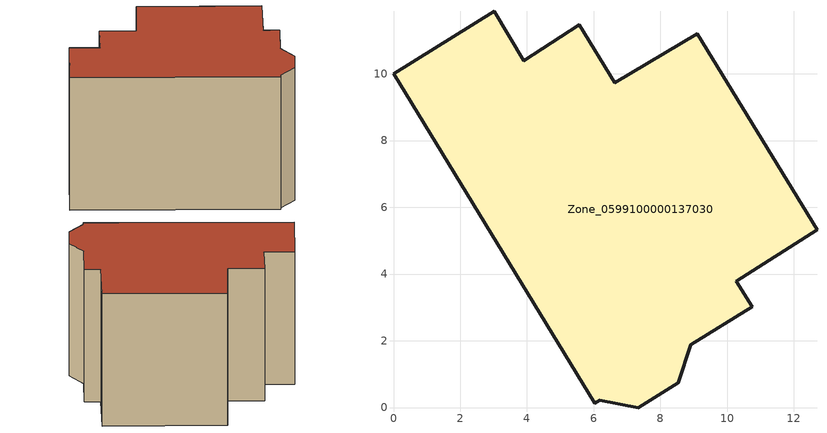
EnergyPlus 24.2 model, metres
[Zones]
Zone_0599100000137030
 floor ground (C_G): 8.53,0.74 7.34,0 6.18,0.22 6.03,0.13 0,10.01 3.02,11.87 3.91,10.4 5.56,11.47 6.63,9.73 9.1,11.21 12.69,5.33 10.27,3.79 10.75,3.02 8.9,1.88 z0
 wall outside (C_F): 6.63,9.73 5.56,11.47 3.91,10.4 3.02,11.87 0,10.01 6.03,0.13 6.18,0.22 7.34,0 8.53,0.74 8.9,1.88 10.75,3.02 10.27,3.79 12.69,5.33 9.1,11.21 6.63,9.73 z0:8.2
 roof outside (C_R): 12.69,5.33 9.1,11.21 6.63,9.73 5.56,11.47 3.91,10.4 3.02,11.87 0,10.01 6.03,0.13 6.18,0.22 7.34,0 8.53,0.74 8.9,1.88 10.75,3.02 10.27,3.79 z8.2
[BUILDING]
Pand.0599100000137030: North Axis=0; Terrain=City; Loads Convergence Tolerance Value=0.04; Temperature Convergence Tolerance Value=0.4; Solar Distribution=FullExterior; Maximum Number of Warmup Days=25; Minimum Number of Warmup Days=1
[Site:Location]
Rotterdam.The.Hague.AP_ZH_NLD Design_Conditions: Latitude=51.96; Longitude=4.45; Time Zone=1; Elevation=-4.5
[SITE:GROUNDTEMPERATURE:BUILDINGSURFACE]
18, 18, 18, 18, 18, 18, 18, 18, 18, 18, 18, 18
[MATERIAL] Thermal Absorptance=0.9; Solar Absorptance=0.7; Visible Absorptance=0.7
Name | Roughness | Thickness | Conductivity | Density | Specific Heat
G.TC.1946 | MediumSmooth | 0.15 | 1 | 540 | 1210
F.TC.1946 | Rough | 0.3 | 0.857143 | 1920 | 840
R.TC.1946 | MediumRough | 0.2 | 0.909091 | 1500 | 1000
[CONSTRUCTION]
C_G: G.TC.1946
C_F: F.TC.1946
C_R: R.TC.1946
[ZONE]
Zone_0599100000137030: Type=1; Multiplier=1; Ceiling Height=Autocalculate; Volume=Autocalculate; Floor Area=autocalculate; Part of Total Floor Area=Yes
[ZONEINFILTRATION:DESIGNFLOWRATE]
Infil_Zone_0599100000137030: Zone or ZoneList or Space or SpaceList=Zone_0599100000137030; Schedule=AlwaysOn; Design Flow Rate Calculation Method=Flow/Area; Flow Rate per Floor Area=0.003; Constant Term Coefficient=1; Temperature Term Coefficient=0; Velocity Term Coefficient=0; Velocity Squared Term Coefficient=0
[HVACTEMPLATE:ZONE:IDEALLOADSAIRSYSTEM]
Zone_0599100000137030: Maximum Heating Supply Air Temperature=50; Minimum Cooling Supply Air Temperature=13; Maximum Heating Supply Air Humidity Ratio=0.0156; Minimum Cooling Supply Air Humidity Ratio=0.0077; Heating Limit=NoLimit; Cooling Limit=NoLimit; Dehumidification Control Type=ConstantSensibleHeatRatio; Cooling Sensible Heat Ratio=0.7; Dehumidification Setpoint=60; Humidification Control Type=None; Humidification Setpoint=30; Outdoor Air Method=None; Outdoor Air Flow Rate per Person=0.00944; Outdoor Air Flow Rate per Zone Floor Area=0; Outdoor Air Flow Rate per Zone=0; Demand Controlled Ventilation Type=None; Outdoor Air Economizer Type=NoEconomizer; Heat Recovery Type=None; Sensible Heat Recovery Effectiveness=0.7; Latent Heat Recovery Effectiveness=0.65
[ZONECONTROL:THERMOSTAT]
ThermostatControl_Zone_0599100000137030: Zone or ZoneList=Zone_0599100000137030; Control Type Schedule=DualSetpointControlType; Control 1=Thermostat_Zone_0599100000137030; Temperature Difference Between Cutout And Setpoint=0
[THERMOSTATSETPOINT:DUALSETPOINT]
Thermostat_Zone_0599100000137030: Heating Setpoint Temperature Schedule=HeatingSetpoint_Zone_0599100000137030; Cooling Setpoint Temperature Schedule=CoolingSetpoint_Zone_0599100000137030
[SCHEDULE:COMPACT]
HeatingSetpoint_Zone_0599100000137030: Through: 12/31, For: AllDays, Until: 24:00, 21
CoolingSetpoint_Zone_0599100000137030: Through: 12/31, For: AllDays, Until: 24:00, 24
DualSetpointControlType: Through: 12/31, For: AllDays, Until: 24:00, 4
AlwaysOn: Through: 12/31, For: AllDays, Until: 24:00, 1
